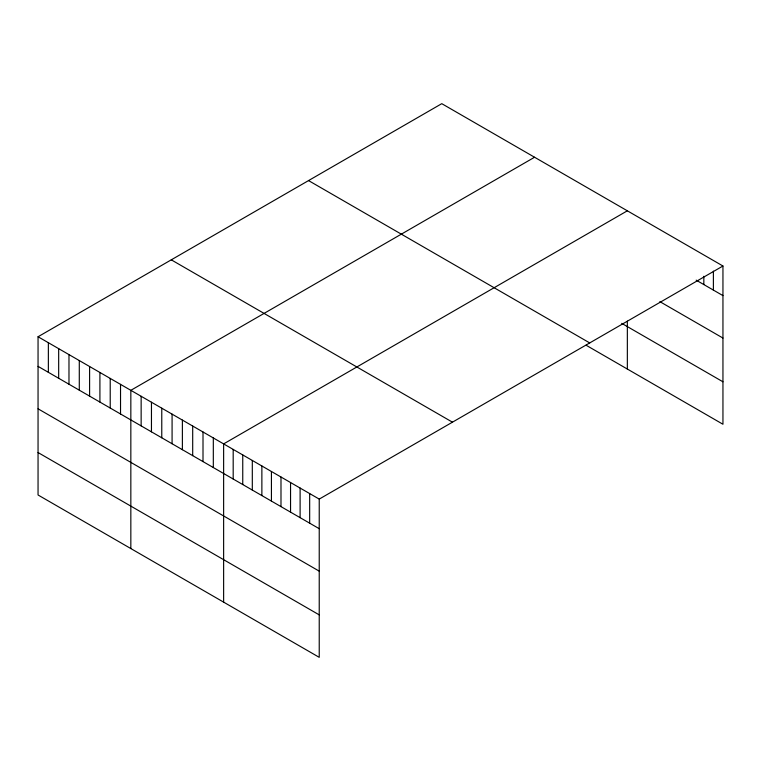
<?xml version="1.0" encoding="UTF-8"?>
<svg xmlns="http://www.w3.org/2000/svg" width="761" height="761" viewBox="0 0 761 761"><rect width="100%" height="100%" fill="white"/><g stroke="black" fill="none" stroke-linecap="round" stroke-linejoin="round"><path stroke-width="1.14" d="M38.05 336.752L319.23 499.092L319.23 657.333L38.05 494.992L38.05 336.752L441.77 103.667L722.95 266.008L722.95 424.248L586.113 345.237M534.564 157.242L130.835 390.326L130.835 548.567M627.349 210.807L223.629 443.901L223.629 602.141M319.23 499.092L722.95 266.008M696.182 280.153L722.95 295.61M659.854 301.632L722.95 338.055M621.727 323.358L722.95 381.794M308.547 180.585L589.718 342.926M171.282 259.834L452.453 422.174M38.05 366.364L319.23 528.695M38.05 408.809L319.23 571.15M38.05 452.548L319.23 614.878M713.39 271.144L713.39 290.093M703.83 276.281L703.83 284.566M627.349 321.132L627.349 369.047M309.67 493.575L309.67 523.178M300.11 488.048L300.11 517.661M290.55 482.531L290.55 512.134M280.99 477.014L280.99 506.617M271.43 471.497L271.43 501.099M261.87 465.979L261.87 495.582M252.31 460.453L252.31 490.055M242.749 454.935L242.749 484.538M233.189 449.418L233.189 479.021M213.318 437.946L213.318 467.549M203.006 431.991L203.006 461.594M192.695 426.036L192.695 455.649M182.383 420.091L182.383 449.694M172.081 414.136L172.081 443.739M161.77 408.181L161.77 437.784M151.458 402.227L151.458 431.839M141.146 396.281L141.146 425.884M120.533 384.372L120.533 413.974M110.221 378.426L110.221 408.029M99.91 372.471L99.91 402.074M89.598 366.517L89.598 396.12M79.287 360.562L79.287 390.165M68.975 354.616L68.975 384.219M58.673 348.662L58.673 378.265M48.362 342.707L48.362 372.31"/></g></svg>
